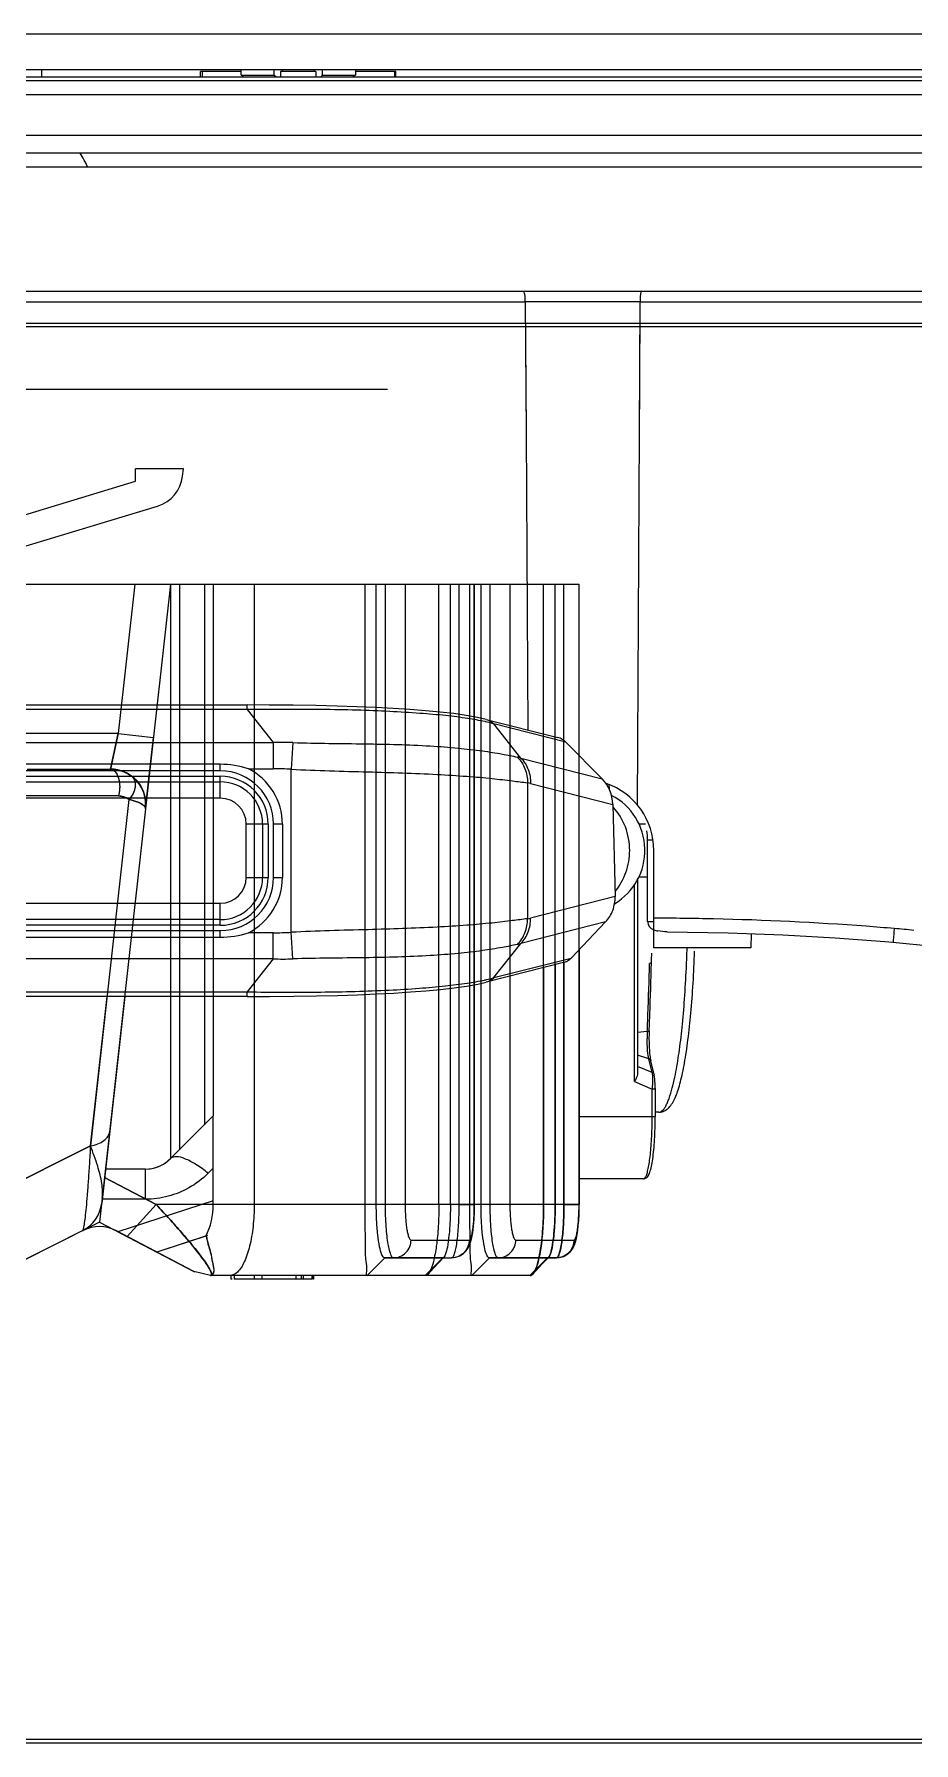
# Model space of a CAD drawing. Header units: millimetres. Extents: x -97344 to -49824, y -57049 to -40247.
# Drawn here: x -65015.6 to -64966, y -52874.2 to -52777.9 of the extents above; entities that cross this region are included whole.
import ezdxf

# ---------------------------------------------------------------- set-up
doc = ezdxf.new("R2010")
doc.units = ezdxf.units.MM
doc.header["$LTSCALE"] = 200
for name, color, linetype in [('02___PRT_ALL_AXES', 7, 'Continuous'), ('06___PRT_ALL_SURFS', 7, 'Continuous'), ('DIM', 3, 'Continuous'), ('LAY0001', 7, 'Continuous'), ('LAY0011', 7, 'Continuous')]:
    doc.layers.add(name, color=color, linetype=linetype)

# ---------------------------------------------------------------- blocks, each defined once
blk = doc.blocks.new('23-D1020-B_EXTRUSION-MAIN-BODY_BASESTAND-0_5m_Absen-PL__363', base_point=(418.75, -61.98))
at = {"color": 7, "linetype": 'Continuous'}
for p, q in [((892.007, 18.02), (441.246, 18.02)), ((892.007, 17.82), (441.246, 17.82)), ((434.174, -61.98), (873.608, -61.98)), ((434.257, -61.78), (873.608, -61.78))]:
    blk.add_line(p, q, dxfattribs=at)
blk = doc.blocks.new('Top1', base_point=(668.75, -75.52))
blk.add_blockref('23-D1020-B_EXTRUSION-MAIN-BODY_BASESTAND-0_5m_Absen-PL__363', (418.75, -61.98))
blk = doc.blocks.new('*U1521')
blk.add_blockref('Top1', (0, -50.114))
blk = doc.blocks.new('*U1522')
at = {"layer": 'DIM', "color": 0, "linetype": 'ByBlock', "lineweight": -2, "transparency": 16777216}
blk.add_blockref('*U1521', (4500, 0), dxfattribs=at)
blk = doc.blocks.new('2250')
at = {"color": 7, "linetype": 'Continuous'}
for p, q in [((-45098.137, -64404.84), (-45337.706, -64404.84)), ((-45098.35, -64406.84), (-45337.706, -64406.84)), ((-45337.631, -64407.24), (-45098.393, -64407.24)), ((-45304.311, -64407.24), (-45304.311, -64406.94)), ((-45302.033, -64406.94), (-45304.311, -64406.94)), ((-45304.226, -64406.94), (-45304.226, -64407.24)), ((-45302.033, -64407.148), (-45302.033, -64406.84)), ((-45302.033, -64407.148), (-45301.915, -64407.195)), ((-45302.033, -64407.148), (-45300.178, -64407.148)), ((-45301.915, -64407.24), (-45301.915, -64407.195)), ((-45300.178, -64406.84), (-45300.178, -64407.148)), ((-45300.08, -64407.24), (-45300.178, -64407.148)), ((-45299.811, -64406.94), (-45299.811, -64407.24)), ((-45297.811, -64406.94), (-45299.811, -64406.94)), ((-45299.69, -64406.94), (-45299.69, -64406.84)), ((-45297.932, -64406.84), (-45297.932, -64406.94)), ((-45297.811, -64406.94), (-45297.811, -64407.24)), ((-45297.443, -64407.148), (-45297.541, -64407.24)), ((-45297.443, -64407.148), (-45297.443, -64406.84)), ((-45297.443, -64407.148), (-45295.589, -64407.148)), ((-45295.707, -64407.195), (-45295.589, -64407.148)), ((-45295.707, -64407.24), (-45295.707, -64407.195)), ((-45295.589, -64406.84), (-45295.589, -64407.148)), ((-45293.311, -64406.94), (-45295.589, -64406.94)), ((-45293.396, -64406.94), (-45293.396, -64407.24)), ((-45293.311, -64407.24), (-45293.311, -64406.94)), ((-45321.361, -64407.443), (-45237.361, -64407.443)), ((-45321.361, -64408.24), (-45237.361, -64408.24)), ((-45337.114, -64410.54), (-45188.201, -64410.54)), ((-45098.853, -64411.54), (-45333.581, -64411.54)), ((-45099.048, -64412.34), (-45576.514, -64412.34)), ((-45202.36, -64419.34), (-45473.202, -64419.34)), ((-45389.543, -64419.919), (-45286.019, -64419.919)), ((-45286.019, -64419.919), (-45285.979, -64427.333)), ((-45283.234, -64419.919), (-45286.019, -64419.919)), ((-45280.853, -64419.919), (-45283.234, -64419.919)), ((-45279.569, -64419.919), (-45280.853, -64419.919)), ((-45279.583, -64427.333), (-45279.543, -64419.919)), ((-45279.543, -64419.919), (-45202.36, -64419.919)), ((-45285.979, -64427.333), (-45285.886, -64444.051)), ((-45279.699, -64448.289), (-45279.583, -64427.333)), ((-45373.872, -64442.645), (-45301.69, -64442.645)), ((-45301.69, -64442.909), (-45373.872, -64442.909)), ((-45301.69, -64442.909), (-45301.69, -64442.645)), ((-45301.69, -64442.909), (-45300.224, -64444.768)), ((-45288.218, -64443.456), (-45284.184, -64444.485)), ((-45286.267, -64445.637), (-45287.784, -64443.711)), ((-45283.737, -64444.743), (-45287.784, -64443.711)), ((-45375.337, -64444.768), (-45300.224, -64444.768)), ((-45300.224, -64444.768), (-45300.224, -64446.24)), ((-45299.115, -64444.769), (-45299.202, -64446.27)), ((-45281.697, -64446.802), (-45283.737, -64444.743)), ((-45286.267, -64445.637), (-45281.697, -64446.802)), ((-45303.202, -64445.988), (-45372.359, -64445.988)), ((-45303.202, -64446.362), (-45372.359, -64446.362)), ((-45372.359, -64446.662), (-45303.202, -64446.662)), ((-45303.202, -64446.362), (-45303.202, -64445.988)), ((-45303.202, -64447.901), (-45303.202, -64446.662)), ((-45301.621, -64446.24), (-45300.224, -64446.24)), ((-45299.202, -64455.455), (-45299.202, -64446.27)), ((-45372.359, -64446.982), (-45303.202, -64446.982)), ((-45285.895, -64447.031), (-45285.895, -64454.693)), ((-45285.727, -64447.065), (-45281.088, -64448.248)), ((-45303.202, -64447.901), (-45372.359, -64447.901)), ((-45281.088, -64448.248), (-45280.96, -64453.445)), ((-45301.741, -64452.362), (-45301.741, -64449.362)), ((-45300.502, -64449.362), (-45301.741, -64449.362)), ((-45300.821, -64449.362), (-45300.821, -64452.362)), ((-45300.502, -64449.362), (-45300.502, -64452.362)), ((-45300.202, -64452.362), (-45300.202, -64449.362)), ((-45299.702, -64449.362), (-45300.202, -64449.362)), ((-45299.702, -64449.362), (-45299.702, -64452.362)), ((-45279.622, -64449.34), (-45279.243, -64449.34)), ((-45279.131, -64454.84), (-45279.131, -64450.24)), ((-45279.131, -64450.24), (-45278.837, -64450.24)), ((-45278.781, -64456.34), (-45278.781, -64450.84)), ((-45301.741, -64452.362), (-45300.502, -64452.362)), ((-45300.202, -64452.362), (-45299.702, -64452.362)), ((-45279.691, -64452.471), (-45279.691, -64463.344)), ((-45279.622, -64452.34), (-45279.131, -64452.34)), ((-45280.96, -64453.445), (-45285.727, -64454.66)), ((-45279.864, -64463.869), (-45279.863, -64452.759)), ((-45372.359, -64453.824), (-45303.202, -64453.824)), ((-45303.202, -64455.062), (-45303.202, -64453.824)), ((-45303.202, -64454.743), (-45372.359, -64454.743)), ((-45303.202, -64455.062), (-45372.359, -64455.062)), ((-45372.359, -64455.362), (-45303.202, -64455.362)), ((-45303.202, -64455.737), (-45303.202, -64455.362)), ((-45300.224, -64455.485), (-45301.621, -64455.485)), ((-45300.224, -64456.957), (-45300.224, -64455.485)), ((-45299.115, -64456.956), (-45299.202, -64455.455)), ((-45281.499, -64454.872), (-45286.267, -64456.088)), ((-45281.499, -64454.872), (-45283.438, -64456.906)), ((-45279.131, -64454.84), (-45278.781, -64454.84)), ((-45278.032, -64455.434), (-45274.596, -64455.496)), ((-45372.359, -64455.737), (-45303.202, -64455.737)), ((-45287.784, -64458.013), (-45286.267, -64456.088)), ((-45282.982, -64456.428), (-45282.982, -64470.802)), ((-45273.317, -64456.34), (-45278.781, -64456.34)), ((-45273.289, -64455.544), (-45273.317, -64456.34)), ((-45300.224, -64456.957), (-45375.337, -64456.957)), ((-45300.224, -64456.957), (-45301.69, -64458.816)), ((-45283.872, -64457.161), (-45288.218, -64458.268)), ((-45287.784, -64458.013), (-45283.438, -64456.906)), ((-45284.338, -64457.28), (-45284.338, -64470.8)), ((-45283.843, -64457.161), (-45283.843, -64470.802)), ((-45284.986, -64457.445), (-45284.987, -64470.8)), ((-45373.872, -64458.816), (-45301.69, -64458.816)), ((-45301.69, -64459.08), (-45373.872, -64459.08)), ((-45310.517, -64467.5), (-45309.581, -64459.08)), ((-45308.587, -64459.08), (-45309.88, -64470.718)), ((-45301.69, -64459.08), (-45301.69, -64458.816)), ((-45279.15, -64461.048), (-45279.691, -64461.111)), ((-45279.067, -64462.582), (-45279.691, -64462.378)), ((-45278.879, -64463.361), (-45279.691, -64463.016)), ((-45278.879, -64463.361), (-45279.067, -64462.582)), ((-45278.766, -64463.477), (-45278.953, -64462.698)), ((-45279.864, -64463.869), (-45278.873, -64464.29)), ((-45278.766, -64463.474), (-45278.766, -64463.477)), ((-45277.706, -64464.104), (-45277.597, -64463.624)), ((-45278.873, -64465.848), (-45278.873, -64464.29)), ((-45278.701, -64464.29), (-45278.873, -64464.29)), ((-45278.701, -64464.255), (-45278.701, -64465.848)), ((-45282.982, -64465.848), (-45278.701, -64465.848)), ((-45278.504, -64465.595), (-45278.701, -64465.595)), ((-45319.255, -64471.869), (-45310.517, -64467.5)), ((-45309.721, -64469.282), (-45306.811, -64470.8)), ((-45279.361, -64469.347), (-45282.982, -64469.347)), ((-45306.811, -64470.8), (-45308.452, -64472.608)), ((-45284.338, -64470.8), (-45306.811, -64470.8)), ((-45283.843, -64470.802), (-45284.338, -64470.8)), ((-45282.982, -64470.802), (-45283.843, -64470.802)), ((-45310.974, -64472.286), (-45319.761, -64476.68)), ((-45304.694, -64474.568), (-45309.095, -64472.272)), ((-45304.342, -64473.648), (-45304.571, -64473.355)), ((-45284.269, -64473.8), (-45284.765, -64473.8)), ((-45284.748, -64473.816), (-45284.702, -64473.766)), ((-45304.697, -64474.567), (-45304.626, -64474.584)), ((-45303.751, -64474.8), (-45304.694, -64474.568)), ((-45285.428, -64474.534), (-45285.101, -64474.188)), ((-45285.101, -64474.188), (-45284.748, -64473.816)), ((-45285.755, -64474.8), (-45303.751, -64474.8)), ((-45302.611, -64474.8), (-45302.611, -64475)), ((-45302.533, -64475), (-45302.611, -64475)), ((-45302.429, -64474.8), (-45302.429, -64475)), ((-45298.542, -64475), (-45302.429, -64475)), ((-45301.291, -64474.8), (-45301.291, -64475)), ((-45300.861, -64474.8), (-45300.861, -64475)), ((-45298.955, -64474.8), (-45298.955, -64475)), ((-45298.651, -64474.8), (-45298.651, -64475)), ((-45298.525, -64474.8), (-45298.525, -64475)), ((-45298.037, -64475), (-45298.525, -64475)), ((-45298.037, -64474.8), (-45298.037, -64475)), ((-45297.988, -64474.8), (-45297.988, -64475)), ((-45297.954, -64475), (-45297.988, -64475)), ((-45297.957, -64474.8), (-45297.957, -64475)), ((-45297.954, -64474.8), (-45297.954, -64475))]:
    blk.add_line(p, q, dxfattribs=at)
for points in [[(-45286.019, -64419.919), (-45285.993, -64424.66), (-45285.979, -64427.333)], [(-45279.583, -64427.333), (-45279.568, -64424.66), (-45279.543, -64419.919)], [(-45288.217, -64443.457), (-45288.712, -64443.345), (-45289.352, -64443.233), (-45290.054, -64443.135), (-45290.819, -64443.048), (-45291.642, -64442.971), (-45292.52, -64442.904), (-45293.456, -64442.844), (-45294.45, -64442.793), (-45295.505, -64442.748), (-45296.626, -64442.712), (-45297.818, -64442.682), (-45299.089, -64442.661), (-45300.452, -64442.648), (-45301.69, -64442.645)], [(-45274.596, -64455.496), (-45271.507, -64455.609), (-45268.561, -64455.77), (-45265.76, -64455.977), (-45265.307, -64456.016)], [(-45265.307, -64456.016), (-45263.05, -64456.237), (-45260.814, -64456.523), (-45258.647, -64456.874), (-45256.546, -64457.27), (-45254.507, -64457.673), (-45252.52, -64458.029), (-45250.579, -64458.271)], [(-45278.914, -64457.182), (-45278.911, -64457.063), (-45278.906, -64456.931)], [(-45301.69, -64459.08), (-45300.43, -64459.077), (-45299.064, -64459.064), (-45297.79, -64459.042), (-45296.596, -64459.012), (-45295.473, -64458.975), (-45294.418, -64458.931), (-45293.424, -64458.879), (-45292.491, -64458.819), (-45291.615, -64458.751), (-45290.795, -64458.674), (-45290.035, -64458.588), (-45289.339, -64458.49), (-45288.703, -64458.378), (-45288.217, -64458.268)], [(-45278.701, -64464.255), (-45278.703, -64464.117), (-45278.708, -64463.981), (-45278.716, -64463.849), (-45278.727, -64463.725), (-45278.741, -64463.611), (-45278.758, -64463.51), (-45278.766, -64463.475)], [(-45284.269, -64473.8), (-45284.121, -64473.789), (-45283.877, -64473.723), (-45283.657, -64473.601), (-45283.478, -64473.44), (-45283.348, -64473.262), (-45283.255, -64473.079), (-45283.19, -64472.899), (-45283.14, -64472.708), (-45283.099, -64472.496), (-45283.063, -64472.259), (-45283.034, -64471.992), (-45283.01, -64471.694), (-45282.993, -64471.363), (-45282.984, -64471.001), (-45282.982, -64470.802)]]:
    blk.add_lwpolyline(points, dxfattribs=at)
for centre, radius, start, end in [((-45290.719, -64454.663), 11.34, 77.41748, 77.62516), ((-45299.674, -64464.074), 19.313, 88.33993, 91.632), ((-45286.932, -64447.741), 2.206, 72.45171, 77.79337), ((-45303.202, -64449.362), 3, 0, 90), ((-45303.202, -64449.362), 2.7, 0, 90), ((-45303.202, -64449.362), 3.5, 0, 63.14158), ((-45300.23, -64463.822), 17.582, 86.64896, 89.98153), ((-45303.202, -64449.362), 2.381, 0, 90), ((-45286.13, -64448.642), 1.627, 75.69031, 81.71896), ((-45282.781, -64450.84), 4, 0, 70.70402), ((-45282.781, -64450.84), 3.5, 300.74547, 62.39343), ((-45303.202, -64449.362), 1.462, 0, 90), ((-45282.781, -64450.24), 3.65, 0, 7.85294), ((-45303.202, -64452.362), 3, 270, 0), ((-45303.202, -64452.362), 2.7, 270, 360), ((-45303.202, -64452.362), 2.381, 270, 360), ((-45303.202, -64452.362), 1.462, 270, 0), ((-45303.202, -64452.362), 3.5, 296.85842, 360), ((-45300.23, -64437.902), 17.582, 270.01847, 273.35104), ((-45286.13, -64453.083), 1.627, 278.28104, 284.30969), ((-45278.631, -64454.84), 0.5, 180, 252.50649), ((-45279.76, -64646.836), 192.181, 88.70352, 89.70817), ((-45277.93, -64452.213), 3.227, 254.72416, 258.69689), ((-45278.933, -64616.978), 162.313, 85.71874, 88.75691), ((-45277.462, -64595.39), 140.675, 85.01458, 85.65945), ((-45275.132, -64569.012), 114.195, 84.47344, 85.02922), ((-45286.932, -64453.984), 2.206, 282.20663, 287.54829), ((-45355.21, -64453.972), 78.341, 358.0843, 358.2669), ((-45299.674, -64437.651), 19.313, 268.368, 271.66007), ((-45355.712, -64454.022), 76.861, 357.83143, 358.05345), ((-45351.829, -64454.092), 74.957, 357.41039, 358.08962), ((-45290.353, -64448.716), 9.649, 282.16886, 282.62316), ((-45269.981, -64461.441), 9.178, 177.5459, 180.00663), ((-45287.429, -64461.683), 10.019, 345.27257, 346.01344), ((-45293.251, -64460.354), 15.992, 348.20052, 348.78636), ((-45303.88, -64465.848), 25.007, 359.21138, 359.6804), ((-45303.921, -64465.847), 25.047, 359.67998, 359.99783), ((-45302.224, -64465.885), 23.351, 358.02137, 358.41371), ((-45303.139, -64465.86), 24.266, 358.41476, 359.21574), ((-45311.868, -64470.497), 2, 296.56505, 353.65605), ((-45310.02, -64474.045), 2, 62.44623, 116.65979)]:
    blk.add_arc(centre, radius, start, end, dxfattribs=at)
for centre, major_axis, ratio, start_param, end_param in [((-45320.181, -64416.969), (0, 10.619), 0.996166, -1.119749, -1.034134), ((-45284.383, -64445.466), (-0.207, 0.991), 0.936772, -0.965536, -0.43003), ((-45282.989, -64448.248), (-0.413, 1.981), 0.936772, -1.763838, -0.965536)]:
    blk.add_ellipse(centre, major_axis=major_axis, ratio=ratio, start_param=start_param, end_param=end_param, dxfattribs=at)
for points, knots in [([(-45286.026, -64419.919), (-45286.027, -64419.781), (-45286.026, -64419.587), (-45286.064, -64419.415), (-45286.092, -64419.34), (-45286.11, -64419.34)], [0, 0, 0, 0, 0.693114, 0.907788, 1, 1, 1, 1]), ([(-45279.535, -64419.919), (-45279.535, -64419.781), (-45279.536, -64419.587), (-45279.497, -64419.415), (-45279.47, -64419.34), (-45279.451, -64419.34)], [0, 0, 0, 0, 0.693113, 0.907788, 1, 1, 1, 1]), ([(-45288.289, -64443.586), (-45288.611, -64443.516), (-45289.344, -64443.385), (-45290.57, -64443.229), (-45292.035, -64443.107), (-45293.713, -64443.006), (-45295.564, -64442.931), (-45297.541, -64442.895), (-45299.597, -64442.889), (-45300.988, -64442.898), (-45301.69, -64442.909)], [0, 0, 0, 0, 0.073694, 0.165979, 0.275806, 0.401933, 0.541117, 0.689391, 0.843353, 1, 1, 1, 1]), ([(-45287.784, -64443.711), (-45287.82, -64443.701), (-45287.974, -64443.659), (-45288.129, -64443.622), (-45288.249, -64443.595)], [0, 0, 0, 0, 0.232079, 1, 1, 1, 1]), ([(-45288.217, -64443.457), (-45288.176, -64443.467), (-45288.015, -64443.52), (-45287.871, -64443.62), (-45287.784, -64443.712)], [0, 0, 0, 0, 0.251655, 1, 1, 1, 1]), ([(-45299.115, -64444.769), (-45297.758, -64444.807), (-45295.179, -64444.818), (-45292.071, -64444.896), (-45289.868, -64445.061), (-45288.511, -64445.215), (-45287.4, -64445.391), (-45286.747, -64445.523), (-45286.465, -64445.584)], [0, 0, 0, 0, 0.32062, 0.609453, 0.734293, 0.842573, 0.931932, 1, 1, 1, 1]), ([(-45286.465, -64445.584), (-45286.281, -64445.771), (-45285.986, -64446.229), (-45285.892, -64446.765), (-45285.895, -64447.031)], [0, 0, 0, 0, 0.495591, 1, 1, 1, 1]), ([(-45286.267, -64445.637), (-45286.089, -64445.823), (-45285.807, -64446.277), (-45285.721, -64446.803), (-45285.727, -64447.065)], [0, 0, 0, 0, 0.49507, 1, 1, 1, 1]), ([(-45299.202, -64446.27), (-45297.763, -64446.342), (-45295.021, -64446.406), (-45291.722, -64446.506), (-45289.392, -64446.652), (-45287.977, -64446.776), (-45286.839, -64446.906), (-45286.176, -64446.996), (-45285.895, -64447.031)], [0, 0, 0, 0, 0.32427, 0.616889, 0.742282, 0.849606, 0.936268, 1, 1, 1, 1]), ([(-45280.14, -64450.84), (-45280.14, -64450.391), (-45280.302, -64449.493), (-45280.78, -64448.714), (-45281.078, -64448.389)], [0, 0, 0, 0, 0.504225, 1, 1, 1, 1]), ([(-45280.965, -64453.161), (-45280.701, -64452.843), (-45280.282, -64452.099), (-45280.14, -64451.26), (-45280.14, -64450.84)], [0, 0, 0, 0, 0.496247, 1, 1, 1, 1]), ([(-45281.499, -64454.872), (-45281.322, -64454.687), (-45281.039, -64454.233), (-45280.953, -64453.706), (-45280.96, -64453.445)], [0, 0, 0, 0, 0.49507, 1, 1, 1, 1]), ([(-45285.895, -64454.693), (-45286.176, -64454.728), (-45286.839, -64454.818), (-45287.977, -64454.949), (-45289.391, -64455.073), (-45291.722, -64455.218), (-45295.02, -64455.319), (-45297.762, -64455.383), (-45299.202, -64455.455)], [0, 0, 0, 0, 0.063719, 0.150349, 0.257652, 0.383035, 0.675656, 1, 1, 1, 1]), ([(-45286.465, -64456.141), (-45286.281, -64455.954), (-45285.986, -64455.496), (-45285.892, -64454.96), (-45285.895, -64454.693)], [0, 0, 0, 0, 0.495591, 1, 1, 1, 1]), ([(-45286.267, -64456.088), (-45286.089, -64455.902), (-45285.807, -64455.448), (-45285.721, -64454.922), (-45285.727, -64454.66)], [0, 0, 0, 0, 0.49507, 1, 1, 1, 1]), ([(-45265.237, -64455.247), (-45265.246, -64455.346), (-45265.266, -64455.525), (-45265.273, -64455.77), (-45265.315, -64455.912), (-45265.292, -64456.004), (-45265.307, -64456.016)], [0, 0, 0, 0, 0.384189, 0.7093, 0.924713, 1, 1, 1, 1]), ([(-45286.465, -64456.141), (-45286.747, -64456.201), (-45287.4, -64456.334), (-45288.511, -64456.51), (-45289.867, -64456.664), (-45292.07, -64456.828), (-45295.178, -64456.907), (-45297.758, -64456.917), (-45299.115, -64456.956)], [0, 0, 0, 0, 0.068055, 0.157386, 0.265648, 0.390479, 0.679313, 1, 1, 1, 1]), ([(-45283.872, -64457.161), (-45283.79, -64457.14), (-45283.631, -64457.074), (-45283.497, -64456.967), (-45283.438, -64456.906)], [0, 0, 0, 0, 0.498098, 1, 1, 1, 1]), ([(-45279.15, -64461.048), (-45279.136, -64460.732), (-45279.083, -64459.453), (-45279.044, -64458.173), (-45279.02, -64457.209)], [0, 0, 0, 0, 0.246899, 1, 1, 1, 1]), ([(-45279.043, -64461.001), (-45279.029, -64460.686), (-45278.977, -64459.414), (-45278.937, -64458.141), (-45278.914, -64457.182)], [0, 0, 0, 0, 0.246906, 1, 1, 1, 1]), ([(-45278.914, -64457.182), (-45278.914, -64457.186), (-45278.925, -64457.194), (-45278.946, -64457.2), (-45278.98, -64457.206), (-45279.006, -64457.208), (-45279.02, -64457.209)], [0, 0, 0, 0, 0.102709, 0.304565, 0.610125, 1, 1, 1, 1]), ([(-45278.504, -64465.595), (-45278.437, -64465.595), (-45278.308, -64465.577), (-45278.085, -64465.482), (-45277.869, -64465.293), (-45277.682, -64465.011), (-45277.532, -64464.688), (-45277.397, -64464.311), (-45277.273, -64463.873), (-45277.156, -64463.373), (-45277.003, -64462.587), (-45276.838, -64461.462), (-45276.679, -64459.961), (-45276.557, -64458.293), (-45276.503, -64457.128), (-45276.483, -64456.525)], [0, 0, 0, 0, 0.020804, 0.039768, 0.074546, 0.107911, 0.144051, 0.185136, 0.232051, 0.285149, 0.344429, 0.480676, 0.638063, 0.812708, 1, 1, 1, 1]), ([(-45301.69, -64458.816), (-45300.304, -64458.83), (-45297.634, -64458.848), (-45294.402, -64458.761), (-45292.065, -64458.623), (-45290.601, -64458.495), (-45289.374, -64458.342), (-45288.641, -64458.218), (-45288.319, -64458.148)], [0, 0, 0, 0, 0.310172, 0.597298, 0.723477, 0.83381, 0.92626, 1, 1, 1, 1]), ([(-45288.245, -64458.132), (-45288.203, -64458.123), (-45288.049, -64458.087), (-45287.896, -64458.047), (-45287.784, -64458.013)], [0, 0, 0, 0, 0.265737, 1, 1, 1, 1]), ([(-45287.784, -64458.013), (-45287.871, -64458.105), (-45288.015, -64458.205), (-45288.176, -64458.258), (-45288.217, -64458.268)], [0, 0, 0, 0, 0.748348, 1, 1, 1, 1]), ([(-45277.564, -64463.464), (-45277.485, -64463.063), (-45277.342, -64462.188), (-45277.174, -64460.773), (-45277.039, -64459.18), (-45276.975, -64458.061), (-45276.948, -64457.479)], [0, 0, 0, 0, 0.203328, 0.441789, 0.709573, 1, 1, 1, 1]), ([(-45279.15, -64461.048), (-45279.135, -64461.046), (-45279.108, -64461.042), (-45279.072, -64461.031), (-45279.044, -64461.014), (-45279.043, -64461.001)], [0, 0, 0, 0, 0.364424, 0.658392, 1, 1, 1, 1]), ([(-45279.043, -64461.001), (-45279.05, -64461.164), (-45279.056, -64461.489), (-45279.043, -64461.954), (-45279.012, -64462.357), (-45278.977, -64462.599), (-45278.953, -64462.698)], [0, 0, 0, 0, 0.287599, 0.571946, 0.820118, 1, 1, 1, 1]), ([(-45279.067, -64462.582), (-45279.083, -64462.513), (-45279.11, -64462.353), (-45279.149, -64461.973), (-45279.158, -64461.662), (-45279.158, -64461.442)], [0, 0, 0, 0, 0.185648, 0.425027, 1, 1, 1, 1]), ([(-45278.953, -64462.698), (-45278.96, -64462.672), (-45278.989, -64462.62), (-45279.039, -64462.591), (-45279.067, -64462.582)], [0, 0, 0, 0, 0.484695, 1, 1, 1, 1]), ([(-45279.691, -64463.344), (-45279.691, -64463.432), (-45279.741, -64463.616), (-45279.82, -64463.782), (-45279.864, -64463.869)], [0, 0, 0, 0, 0.475449, 1, 1, 1, 1]), ([(-45278.879, -64463.361), (-45278.853, -64463.369), (-45278.803, -64463.398), (-45278.773, -64463.448), (-45278.766, -64463.474)], [0, 0, 0, 0, 0.506805, 1, 1, 1, 1]), ([(-45278.879, -64463.361), (-45278.87, -64463.416), (-45278.858, -64463.545), (-45278.849, -64463.855), (-45278.86, -64464.109), (-45278.873, -64464.29)], [0, 0, 0, 0, 0.17956, 0.417355, 1, 1, 1, 1]), ([(-45278.504, -64465.595), (-45278.47, -64465.595), (-45278.396, -64465.577), (-45278.294, -64465.505), (-45278.196, -64465.393), (-45278.1, -64465.24), (-45278.006, -64465.045), (-45277.873, -64464.708), (-45277.791, -64464.429), (-45277.739, -64464.23)], [0, 0, 0, 0, 0.062324, 0.134965, 0.22459, 0.334657, 0.466788, 0.621704, 1, 1, 1, 1]), ([(-45279.36, -64469.347), (-45279.333, -64469.347), (-45279.28, -64469.339), (-45279.192, -64469.296), (-45279.113, -64469.217), (-45279.049, -64469.103), (-45278.998, -64468.975), (-45278.953, -64468.825), (-45278.895, -64468.577), (-45278.833, -64468.208), (-45278.776, -64467.702), (-45278.733, -64467.125), (-45278.707, -64466.499), (-45278.701, -64466.068), (-45278.701, -64465.848)], [0, 0, 0, 0, 0.022497, 0.042552, 0.077877, 0.111294, 0.147786, 0.189776, 0.238003, 0.353591, 0.492616, 0.650636, 0.821928, 1, 1, 1, 1]), ([(-45310.517, -64467.5), (-45310.372, -64467.472), (-45310.104, -64467.399), (-45309.762, -64467.22), (-45309.519, -64466.987), (-45309.444, -64466.79), (-45309.433, -64466.697)], [0, 0, 0, 0, 0.309434, 0.577165, 0.802053, 1, 1, 1, 1]), ([(-45279.36, -64469.347), (-45279.329, -64469.347), (-45279.28, -64469.306), (-45279.236, -64469.235), (-45279.198, -64469.15), (-45279.161, -64469.044), (-45279.11, -64468.861), (-45279.053, -64468.581), (-45278.996, -64468.19), (-45278.948, -64467.735), (-45278.91, -64467.228), (-45278.894, -64466.874), (-45278.888, -64466.691)], [0, 0, 0, 0, 0.034075, 0.060137, 0.093473, 0.134322, 0.182666, 0.300955, 0.445814, 0.613628, 0.800016, 1, 1, 1, 1]), ([(-45310.517, -64467.5), (-45310.537, -64467.843), (-45310.576, -64468.497), (-45310.637, -64469.424), (-45310.698, -64470.24), (-45310.757, -64470.929), (-45310.813, -64471.481), (-45310.861, -64471.85), (-45310.899, -64472.068), (-45310.923, -64472.177), (-45310.945, -64472.244), (-45310.963, -64472.28), (-45310.974, -64472.286)], [0, 0, 0, 0, 0.213756, 0.407798, 0.578563, 0.723047, 0.838713, 0.923709, 0.954386, 0.977149, 0.992173, 1, 1, 1, 1]), ([(-45304.571, -64473.355), (-45304.728, -64473.157), (-45305.45, -64472.283), (-45306.208, -64471.441), (-45306.811, -64470.8)], [0, 0, 0, 0, 0.223124, 1, 1, 1, 1]), ([(-45285.212, -64473.628), (-45285.13, -64473.201), (-45285.022, -64472.258), (-45284.986, -64471.311), (-45284.987, -64470.8)], [0, 0, 0, 0, 0.459684, 1, 1, 1, 1]), ([(-45284.463, -64472.918), (-45284.441, -64472.768), (-45284.362, -64472.064), (-45284.338, -64471.356), (-45284.339, -64470.8)], [0, 0, 0, 0, 0.214201, 1, 1, 1, 1]), ([(-45283.843, -64470.802), (-45283.843, -64471.187), (-45283.863, -64471.901), (-45283.941, -64472.823), (-45284.053, -64473.432), (-45284.158, -64473.719), (-45284.236, -64473.8), (-45284.269, -64473.8)], [0, 0, 0, 0, 0.376021, 0.693559, 0.907024, 0.967477, 1, 1, 1, 1]), ([(-45303.751, -64474.8), (-45303.733, -64474.8), (-45303.688, -64474.779), (-45303.69, -64474.691), (-45303.725, -64474.588), (-45303.793, -64474.447), (-45303.894, -64474.28), (-45304.076, -64474.007), (-45304.231, -64473.795), (-45304.342, -64473.648)], [0, 0, 0, 0, 0.039205, 0.088988, 0.170029, 0.283628, 0.427091, 0.59676, 1, 1, 1, 1]), ([(-45285.406, -64474.363), (-45285.387, -64474.313), (-45285.306, -64474.072), (-45285.249, -64473.824), (-45285.212, -64473.628)], [0, 0, 0, 0, 0.212775, 1, 1, 1, 1]), ([(-45284.702, -64473.766), (-45284.672, -64473.735), (-45284.621, -64473.636), (-45284.588, -64473.532), (-45284.57, -64473.469)], [0, 0, 0, 0, 0.397762, 1, 1, 1, 1]), ([(-45284.57, -64473.469), (-45284.56, -64473.431), (-45284.514, -64473.249), (-45284.483, -64473.064), (-45284.463, -64472.918)], [0, 0, 0, 0, 0.21075, 1, 1, 1, 1]), ([(-45285.755, -64474.8), (-45285.742, -64474.8), (-45285.683, -64474.792), (-45285.633, -64474.752), (-45285.602, -64474.719)], [0, 0, 0, 0, 0.221279, 1, 1, 1, 1]), ([(-45285.602, -64474.719), (-45285.584, -64474.699), (-45285.5, -64474.592), (-45285.445, -64474.465), (-45285.406, -64474.363)], [0, 0, 0, 0, 0.197547, 1, 1, 1, 1])]:
    blk.add_open_spline(points, degree=3, knots=knots, dxfattribs=at)
for points in [[(-45301.621, -64446.24), (-45302.129, -64446.075), (-45302.668, -64445.988), (-45303.202, -64445.988)], [(-45303.202, -64455.737), (-45302.668, -64455.737), (-45302.129, -64455.65), (-45301.621, -64455.485)], [(-45278.032, -64455.434), (-45278.21, -64455.433), (-45278.389, -64455.412), (-45278.563, -64455.377)]]:
    blk.add_open_spline(points, degree=3, dxfattribs=at)
at = {"layer": '02___PRT_ALL_AXES', "color": 7, "linetype": 'Continuous'}
blk.add_line((-45313.281, -64406.84), (-45313.281, -64407.24), dxfattribs=at)
blk.add_arc((-45282.781, -64447.34), 1.5, 357.32943, 7.42267, dxfattribs=at)
at = {"layer": '06___PRT_ALL_SURFS', "color": 7, "linetype": 'Continuous'}
blk.add_line((-45381.773, -64424.84), (-45293.789, -64424.84), dxfattribs=at)
at = {"layer": 'LAY0001', "color": 7, "linetype": 'Continuous'}
for p, q in [((-45307.981, -64430.038), (-45307.981, -64429.34)), ((-45305.28, -64429.34), (-45307.981, -64429.34)), ((-45305.325, -64429.743), (-45305.28, -64429.34)), ((-45327.903, -64436.072), (-45307.981, -64430.038)), ((-45329.216, -64438.246), (-45306.733, -64431.437)), ((-45368.553, -64435.84), (-45306.009, -64435.84)), ((-45306.003, -64435.84), (-45310.001, -64471.8)), ((-45308.015, -64435.84), (-45308.951, -64444.26)), ((-45306.009, -64435.84), (-45306.009, -64468.214)), ((-45306.009, -64435.84), (-45303.595, -64435.84)), ((-45305.509, -64435.84), (-45305.509, -64467.714)), ((-45304.095, -64435.84), (-45304.095, -64466.3)), ((-45303.595, -64435.84), (-45303.595, -64465.8)), ((-45303.595, -64435.84), (-45282.982, -64435.84)), ((-45301.292, -64435.84), (-45301.292, -64470.8)), ((-45295.062, -64435.84), (-45295.062, -64470.8)), ((-45294.414, -64470.8), (-45294.414, -64435.84)), ((-45293.918, -64435.84), (-45293.918, -64470.801)), ((-45292.789, -64435.84), (-45292.789, -64470.801)), ((-45290.887, -64470.8), (-45290.887, -64435.84)), ((-45290.238, -64470.8), (-45290.238, -64435.84)), ((-45289.743, -64470.803), (-45289.743, -64435.84)), ((-45289.162, -64435.84), (-45289.162, -64470.8)), ((-45288.892, -64470.803), (-45288.892, -64435.84)), ((-45288.882, -64470.803), (-45288.882, -64435.84)), ((-45288.514, -64470.8), (-45288.514, -64435.84)), ((-45288.018, -64435.84), (-45288.018, -64470.801)), ((-45286.889, -64435.84), (-45286.889, -64470.801)), ((-45284.987, -64470.8), (-45284.987, -64435.84)), ((-45284.338, -64470.8), (-45284.338, -64435.84)), ((-45283.843, -64470.802), (-45283.843, -64435.84)), ((-45282.992, -64470.802), (-45282.992, -64435.84)), ((-45282.982, -64470.802), (-45282.982, -64435.84)), ((-45308.951, -64444.26), (-45366.61, -64444.26)), ((-45308.951, -64444.26), (-45309.396, -64446.26)), ((-45309.396, -64446.26), (-45308.951, -64444.26)), ((-45308.951, -64444.26), (-45306.963, -64444.481)), ((-45307.408, -64448.481), (-45306.964, -64444.481)), ((-45314.09, -64446.26), (-45309.396, -64446.26)), ((-45308.944, -64447.772), (-45316.907, -64447.772)), ((-45308.346, -64447.97), (-45310.517, -64467.5)), ((-45306.009, -64468.214), (-45303.594, -64465.8)), ((-45303.595, -64470.8), (-45303.595, -64465.8)), ((-45310.517, -64467.5), (-45319.605, -64472.044)), ((-45307.423, -64468.8), (-45309.667, -64468.8)), ((-45307.423, -64470.503), (-45307.423, -64468.8)), ((-45303.887, -64469.038), (-45303.595, -64468.746)), ((-45306.812, -64470.8), (-45309.721, -64469.282)), ((-45307.423, -64470.503), (-45309.857, -64470.503)), ((-45303.595, -64470.584), (-45308.975, -64472.335)), ((-45306.812, -64470.799), (-45308.452, -64472.607)), ((-45306.811, -64470.799), (-45308.452, -64472.607)), ((-45284.339, -64470.8), (-45306.812, -64470.8)), ((-45293.918, -64470.801), (-45295.062, -64470.8)), ((-45292.789, -64470.801), (-45293.918, -64470.801)), ((-45289.743, -64470.802), (-45290.238, -64470.8)), ((-45289.743, -64470.803), (-45288.882, -64470.803)), ((-45288.018, -64470.801), (-45289.162, -64470.8)), ((-45286.889, -64470.801), (-45288.018, -64470.801)), ((-45283.843, -64470.802), (-45284.338, -64470.8)), ((-45283.843, -64470.802), (-45282.982, -64470.802)), ((-45310.001, -64471.8), (-45320.142, -64476.87)), ((-45310.001, -64471.8), (-45304.694, -64474.568)), ((-45303.917, -64472.548), (-45306.781, -64473.48)), ((-45304.012, -64472.578), (-45306.781, -64473.479)), ((-45304.011, -64472.58), (-45306.781, -64473.48)), ((-45303.919, -64472.55), (-45306.714, -64473.459)), ((-45292.456, -64472.8), (-45289.179, -64472.8)), ((-45286.556, -64472.8), (-45283.279, -64472.8)), ((-45293.942, -64473.799), (-45294.932, -64474.799)), ((-45293.942, -64473.8), (-45290.17, -64473.8)), ((-45290.665, -64473.8), (-45293.941, -64473.8)), ((-45290.666, -64473.799), (-45291.656, -64474.799)), ((-45288.042, -64473.799), (-45289.032, -64474.799)), ((-45288.042, -64473.8), (-45284.269, -64473.8)), ((-45284.765, -64473.8), (-45288.041, -64473.8)), ((-45284.766, -64473.799), (-45285.756, -64474.799)), ((-45284.27, -64473.8), (-45284.765, -64473.8)), ((-45304.697, -64474.567), (-45304.626, -64474.584)), ((-45304.697, -64474.567), (-45304.626, -64474.584)), ((-45303.751, -64474.8), (-45304.694, -64474.568)), ((-45285.755, -64474.8), (-45303.751, -64474.8))]:
    blk.add_line(p, q, dxfattribs=at)
for points in [[(-45308.2, -64446.657), (-45308.486, -64446.479), (-45308.792, -64446.353), (-45309.093, -64446.281), (-45309.397, -64446.258)], [(-45308.2, -64446.657), (-45308.476, -64446.484), (-45308.772, -64446.359), (-45309.08, -64446.285), (-45309.396, -64446.26)], [(-45309.396, -64446.26), (-45309.063, -64446.287), (-45308.736, -64446.372), (-45308.429, -64446.509), (-45308.148, -64446.697), (-45307.902, -64446.929), (-45307.704, -64447.193), (-45307.55, -64447.49), (-45307.446, -64447.814), (-45307.399, -64448.149), (-45307.408, -64448.481)], [(-45309.064, -64446.287), (-45308.738, -64446.371), (-45308.431, -64446.508), (-45308.151, -64446.694), (-45307.905, -64446.927), (-45307.706, -64447.191), (-45307.551, -64447.487), (-45307.447, -64447.811), (-45307.399, -64448.147), (-45307.408, -64448.481)], [(-45307.41, -64448.493), (-45307.412, -64448.007), (-45307.512, -64447.587), (-45307.684, -64447.225), (-45307.923, -64446.907), (-45308.2, -64446.657)], [(-45307.409, -64448.489), (-45307.409, -64448.036), (-45307.498, -64447.629), (-45307.661, -64447.264), (-45307.906, -64446.925), (-45308.2, -64446.657)], [(-45307.423, -64468.8), (-45307.157, -64468.782), (-45306.889, -64468.727), (-45306.635, -64468.638), (-45306.403, -64468.52), (-45306.194, -64468.377), (-45306.009, -64468.214)], [(-45290.169, -64473.8), (-45289.926, -64473.771), (-45289.699, -64473.688), (-45289.501, -64473.559), (-45289.345, -64473.402), (-45289.231, -64473.234), (-45289.147, -64473.059), (-45289.083, -64472.872), (-45289.029, -64472.656), (-45288.979, -64472.372), (-45288.936, -64472.014), (-45288.906, -64471.624), (-45288.888, -64471.209), (-45288.882, -64470.803)], [(-45284.269, -64473.8), (-45284.025, -64473.771), (-45283.798, -64473.687), (-45283.601, -64473.558), (-45283.445, -64473.401), (-45283.331, -64473.234), (-45283.247, -64473.059), (-45283.183, -64472.873), (-45283.129, -64472.657), (-45283.079, -64472.373), (-45283.036, -64472.015), (-45283.006, -64471.625), (-45282.988, -64471.209), (-45282.982, -64470.802)], [(-45291.501, -64474.718), (-45291.189, -64474.386), (-45290.888, -64474.069), (-45290.601, -64473.766)], [(-45285.602, -64474.719), (-45285.289, -64474.387), (-45284.989, -64474.069), (-45284.702, -64473.766)]]:
    blk.add_lwpolyline(points, dxfattribs=at)
for centre, radius, start, end in [((-45307.313, -64429.522), 2, 286.84937, 353.65605), ((-45309.396, -64448.26), 2, 353.65605, 90), ((-45308.944, -64448.772), 1, 53.26806, 89.99973), ((-45307.423, -64466.8), 2, 270, 315), ((-45307.595, -64470.8), 4, 333.59755, 0)]:
    blk.add_arc(centre, radius, start, end, dxfattribs=at)
for points, knots in [([(-45309.396, -64446.26), (-45309.366, -64446.26), (-45309.325, -64446.266), (-45309.277, -64446.285), (-45309.246, -64446.3), (-45309.217, -64446.319), (-45309.175, -64446.35), (-45309.123, -64446.401), (-45309.064, -64446.48), (-45308.985, -64446.62), (-45308.908, -64446.842), (-45308.864, -64447.145), (-45308.872, -64447.464), (-45308.913, -64447.673), (-45308.944, -64447.772)], [0, 0, 0, 0, 0.050982, 0.070209, 0.089308, 0.109072, 0.130376, 0.178244, 0.234154, 0.298894, 0.454349, 0.635662, 0.822084, 1, 1, 1, 1]), ([(-45309.396, -64446.26), (-45309.318, -64446.26), (-45309.142, -64446.346), (-45308.977, -64446.612), (-45308.877, -64446.969), (-45308.858, -64447.371), (-45308.904, -64447.644), (-45308.944, -64447.772)], [0, 0, 0, 0, 0.133961, 0.309359, 0.528021, 0.768182, 1, 1, 1, 1]), ([(-45308.2, -64446.657), (-45308.175, -64446.675), (-45308.129, -64446.718), (-45308.071, -64446.797), (-45308.009, -64446.931), (-45307.978, -64447.146), (-45308.023, -64447.428), (-45308.146, -64447.715), (-45308.273, -64447.89), (-45308.346, -64447.97)], [0, 0, 0, 0, 0.063381, 0.127962, 0.1992, 0.364977, 0.5621, 0.777177, 1, 1, 1, 1]), ([(-45308.2, -64446.657), (-45308.125, -64446.712), (-45308.033, -64446.844), (-45307.989, -64447.054), (-45307.992, -64447.315), (-45308.099, -64447.642), (-45308.255, -64447.871), (-45308.346, -64447.97)], [0, 0, 0, 0, 0.191559, 0.307856, 0.437817, 0.723279, 1, 1, 1, 1]), ([(-45308.944, -64447.772), (-45308.872, -64447.772), (-45308.729, -64447.787), (-45308.526, -64447.855), (-45308.403, -64447.928), (-45308.346, -64447.97)], [0, 0, 0, 0, 0.337467, 0.665511, 1, 1, 1, 1]), ([(-45307.408, -64448.481), (-45307.404, -64448.439), (-45307.441, -64448.366), (-45307.524, -64448.295), (-45307.673, -64448.198), (-45307.948, -64448.081), (-45308.198, -64448.008), (-45308.346, -64447.97)], [0, 0, 0, 0, 0.112503, 0.194224, 0.299009, 0.588295, 1, 1, 1, 1]), ([(-45308.346, -64447.97), (-45308.198, -64448.008), (-45307.948, -64448.081), (-45307.673, -64448.198), (-45307.524, -64448.295), (-45307.441, -64448.366), (-45307.404, -64448.439), (-45307.408, -64448.481)], [0, 0, 0, 0, 0.411695, 0.700986, 0.8058, 0.887549, 1, 1, 1, 1]), ([(-45309.85, -64470.441), (-45309.819, -64470.164), (-45309.856, -64469.547), (-45310.113, -64468.564), (-45310.369, -64467.875), (-45310.517, -64467.5)], [0, 0, 0, 0, 0.274715, 0.602258, 1, 1, 1, 1]), ([(-45303.887, -64469.038), (-45304.106, -64468.859), (-45304.522, -64468.548), (-45305.133, -64468.231), (-45305.624, -64468.069), (-45305.93, -64468.135), (-45306.009, -64468.214)], [0, 0, 0, 0, 0.355354, 0.648879, 0.860502, 1, 1, 1, 1]), ([(-45303.887, -64469.038), (-45304.208, -64469.359), (-45304.913, -64469.894), (-45306.134, -64470.391), (-45306.99, -64470.503), (-45307.423, -64470.503)], [0, 0, 0, 0, 0.347103, 0.668377, 1, 1, 1, 1]), ([(-45306.812, -64470.8), (-45306.559, -64471.068), (-45306.076, -64471.591), (-45305.405, -64472.35), (-45304.832, -64473.027), (-45304.374, -64473.598), (-45304.049, -64474.046), (-45303.824, -64474.379), (-45303.726, -64474.594), (-45303.665, -64474.748), (-45303.728, -64474.8), (-45303.751, -64474.8)], [0, 0, 0, 0, 0.215144, 0.415333, 0.590754, 0.733363, 0.841091, 0.916197, 0.962809, 0.986766, 1, 1, 1, 1]), ([(-45303.751, -64474.8), (-45303.728, -64474.8), (-45303.665, -64474.748), (-45303.726, -64474.594), (-45303.824, -64474.379), (-45304.049, -64474.047), (-45304.374, -64473.598), (-45304.832, -64473.028), (-45305.405, -64472.35), (-45306.076, -64471.592), (-45306.559, -64471.068), (-45306.812, -64470.8)], [0, 0, 0, 0, 0.013259, 0.037261, 0.083853, 0.158854, 0.266479, 0.409062, 0.584538, 0.784816, 1, 1, 1, 1]), ([(-45301.292, -64470.8), (-45301.292, -64471.212), (-45301.333, -64472.003), (-45301.511, -64473.093), (-45301.797, -64473.969), (-45302.138, -64474.583), (-45302.504, -64474.8), (-45302.66, -64474.8)], [0, 0, 0, 0, 0.277851, 0.531909, 0.741833, 0.895427, 1, 1, 1, 1]), ([(-45295.062, -64470.8), (-45295.062, -64471.199), (-45295.065, -64471.973), (-45295.029, -64473.009), (-45295.049, -64473.94), (-45294.929, -64474.367), (-45295.006, -64474.8), (-45294.931, -64474.8)], [0, 0, 0, 0, 0.299306, 0.574559, 0.795738, 0.944146, 1, 1, 1, 1]), ([(-45293.942, -64473.799), (-45294.015, -64473.8), (-45294.152, -64473.54), (-45294.244, -64473.131), (-45294.347, -64472.448), (-45294.4, -64471.656), (-45294.413, -64471.087), (-45294.413, -64470.8)], [0, 0, 0, 0, 0.071323, 0.222971, 0.448683, 0.721638, 1, 1, 1, 1]), ([(-45293.918, -64470.801), (-45293.918, -64471.22), (-45293.899, -64471.817), (-45293.832, -64472.559), (-45293.772, -64472.997), (-45293.702, -64473.339), (-45293.636, -64473.56), (-45293.576, -64473.687), (-45293.53, -64473.759), (-45293.478, -64473.8), (-45293.446, -64473.8)], [0, 0, 0, 0, 0.406219, 0.577924, 0.721761, 0.833834, 0.915209, 0.94527, 0.968779, 1, 1, 1, 1]), ([(-45292.789, -64470.801), (-45292.789, -64470.914), (-45292.786, -64471.143), (-45292.77, -64471.483), (-45292.745, -64471.812), (-45292.708, -64472.119), (-45292.663, -64472.384), (-45292.604, -64472.595), (-45292.551, -64472.734), (-45292.485, -64472.8), (-45292.456, -64472.8)], [0, 0, 0, 0, 0.165045, 0.331076, 0.492887, 0.644415, 0.777853, 0.884545, 0.958265, 1, 1, 1, 1]), ([(-45290.887, -64470.8), (-45290.886, -64471.209), (-45290.912, -64471.993), (-45291.004, -64473.067), (-45291.171, -64473.945), (-45291.325, -64474.5), (-45291.551, -64474.8), (-45291.656, -64474.8)], [0, 0, 0, 0, 0.294477, 0.562548, 0.778088, 0.925136, 1, 1, 1, 1]), ([(-45290.239, -64470.8), (-45290.238, -64471.106), (-45290.252, -64471.692), (-45290.303, -64472.489), (-45290.394, -64473.156), (-45290.478, -64473.542), (-45290.597, -64473.8), (-45290.666, -64473.799)], [0, 0, 0, 0, 0.298706, 0.569745, 0.786498, 0.933004, 1, 1, 1, 1]), ([(-45290.17, -64473.8), (-45290.136, -64473.8), (-45290.085, -64473.748), (-45290.043, -64473.667), (-45289.986, -64473.521), (-45289.925, -64473.277), (-45289.834, -64472.742), (-45289.764, -64471.906), (-45289.743, -64471.192), (-45289.743, -64470.803)], [0, 0, 0, 0, 0.032502, 0.058776, 0.092697, 0.183557, 0.304099, 0.621057, 1, 1, 1, 1]), ([(-45289.179, -64472.8), (-45289.157, -64472.8), (-45289.123, -64472.765), (-45289.094, -64472.71), (-45289.055, -64472.611), (-45289.014, -64472.446), (-45288.952, -64472.086), (-45288.906, -64471.531), (-45288.892, -64471.058), (-45288.892, -64470.803)], [0, 0, 0, 0, 0.032934, 0.059626, 0.094064, 0.186203, 0.308264, 0.627292, 1, 1, 1, 1]), ([(-45289.162, -64470.8), (-45289.162, -64471.199), (-45289.165, -64471.973), (-45289.129, -64473.009), (-45289.149, -64473.94), (-45289.029, -64474.367), (-45289.106, -64474.8), (-45289.031, -64474.8)], [0, 0, 0, 0, 0.299301, 0.574556, 0.795736, 0.944145, 1, 1, 1, 1]), ([(-45288.042, -64473.799), (-45288.115, -64473.8), (-45288.252, -64473.54), (-45288.344, -64473.131), (-45288.447, -64472.448), (-45288.5, -64471.656), (-45288.513, -64471.087), (-45288.513, -64470.8)], [0, 0, 0, 0, 0.071323, 0.222971, 0.448683, 0.721638, 1, 1, 1, 1]), ([(-45288.018, -64470.801), (-45288.018, -64471.22), (-45287.999, -64471.817), (-45287.932, -64472.559), (-45287.872, -64472.997), (-45287.802, -64473.339), (-45287.736, -64473.56), (-45287.676, -64473.687), (-45287.63, -64473.759), (-45287.578, -64473.8), (-45287.546, -64473.8)], [0, 0, 0, 0, 0.406219, 0.577924, 0.721761, 0.833834, 0.915209, 0.94527, 0.968779, 1, 1, 1, 1]), ([(-45286.889, -64470.801), (-45286.889, -64470.914), (-45286.886, -64471.143), (-45286.87, -64471.483), (-45286.845, -64471.812), (-45286.808, -64472.119), (-45286.763, -64472.384), (-45286.704, -64472.595), (-45286.651, -64472.734), (-45286.585, -64472.8), (-45286.556, -64472.8)], [0, 0, 0, 0, 0.165045, 0.331076, 0.492887, 0.644415, 0.777853, 0.884545, 0.958265, 1, 1, 1, 1]), ([(-45284.987, -64470.8), (-45284.986, -64471.209), (-45285.012, -64471.994), (-45285.104, -64473.067), (-45285.272, -64473.946), (-45285.425, -64474.5), (-45285.651, -64474.8), (-45285.755, -64474.8)], [0, 0, 0, 0, 0.294528, 0.5628, 0.778198, 0.925053, 1, 1, 1, 1]), ([(-45284.339, -64470.8), (-45284.339, -64471.108), (-45284.352, -64471.697), (-45284.404, -64472.495), (-45284.495, -64473.161), (-45284.579, -64473.545), (-45284.698, -64473.8), (-45284.766, -64473.799)], [0, 0, 0, 0, 0.300754, 0.572241, 0.788431, 0.933846, 1, 1, 1, 1]), ([(-45284.269, -64473.8), (-45284.236, -64473.8), (-45284.185, -64473.748), (-45284.143, -64473.667), (-45284.085, -64473.52), (-45284.025, -64473.276), (-45283.934, -64472.74), (-45283.864, -64471.905), (-45283.843, -64471.191), (-45283.843, -64470.802)], [0, 0, 0, 0, 0.03253, 0.058838, 0.092803, 0.183766, 0.304398, 0.621371, 1, 1, 1, 1]), ([(-45283.279, -64472.8), (-45283.257, -64472.8), (-45283.222, -64472.764), (-45283.194, -64472.709), (-45283.155, -64472.611), (-45283.114, -64472.446), (-45283.052, -64472.085), (-45283.006, -64471.53), (-45282.992, -64471.057), (-45282.992, -64470.802)], [0, 0, 0, 0, 0.03292, 0.059647, 0.094134, 0.186374, 0.308489, 0.627392, 1, 1, 1, 1]), ([(-45304.012, -64472.578), (-45303.984, -64472.522), (-45303.94, -64472.99), (-45303.817, -64473.187), (-45303.688, -64473.775), (-45303.618, -64474.236), (-45303.528, -64474.601), (-45303.68, -64474.8), (-45303.751, -64474.8)], [0, 0, 0, 0, 0.080143, 0.283459, 0.533238, 0.752089, 0.909421, 1, 1, 1, 1]), ([(-45304.012, -64472.578), (-45303.995, -64472.635), (-45303.936, -64472.837), (-45303.826, -64473.223), (-45303.696, -64473.725), (-45303.624, -64474.213), (-45303.523, -64474.583), (-45303.677, -64474.8), (-45303.751, -64474.8)], [0, 0, 0, 0, 0.075418, 0.270213, 0.51589, 0.739548, 0.904695, 1, 1, 1, 1]), ([(-45293.446, -64473.8), (-45293.322, -64473.8), (-45293.062, -64473.75), (-45292.726, -64473.526), (-45292.505, -64473.187), (-45292.456, -64472.924), (-45292.456, -64472.8)], [0, 0, 0, 0, 0.239014, 0.498401, 0.758799, 1, 1, 1, 1]), ([(-45289.179, -64472.8), (-45289.179, -64472.924), (-45289.229, -64473.187), (-45289.449, -64473.526), (-45289.785, -64473.75), (-45290.046, -64473.8), (-45290.17, -64473.8)], [0, 0, 0, 0, 0.241202, 0.501602, 0.760988, 1, 1, 1, 1]), ([(-45287.546, -64473.8), (-45287.422, -64473.8), (-45287.162, -64473.75), (-45286.826, -64473.526), (-45286.605, -64473.187), (-45286.556, -64472.924), (-45286.556, -64472.8)], [0, 0, 0, 0, 0.239014, 0.498401, 0.758799, 1, 1, 1, 1]), ([(-45283.279, -64472.8), (-45283.279, -64472.924), (-45283.328, -64473.187), (-45283.549, -64473.526), (-45283.885, -64473.75), (-45284.146, -64473.8), (-45284.269, -64473.8)], [0, 0, 0, 0, 0.241203, 0.501602, 0.760988, 1, 1, 1, 1])]:
    blk.add_open_spline(points, degree=3, knots=knots, dxfattribs=at)
at = {"layer": 'LAY0011', "color": 7, "linetype": 'Continuous'}
blk.add_line((-45098.35, -64406.84), (-45577.211, -64406.84), dxfattribs=at)
blk = doc.blocks.new('*U1514')
at = {"layer": 'DIM', "color": 3}
blk.add_blockref('2250', (45347.11, 64440.647), dxfattribs=at)
blk = doc.blocks.new('*U1516')
at = {"layer": 'DIM', "color": 0, "linetype": 'ByBlock', "lineweight": -2, "transparency": 16777216}
blk.add_blockref('*U1514', (4500, 0), dxfattribs=at)

msp = doc.modelspace()

# ---------------------------------------------------------------- block references
at = {"layer": 'DIM', "color": 3}
for name, p in [('*U1522', (-69539.665, -52837.614)), ('*U1516', (-69548.994, -52813.697))]:
    msp.add_blockref(name, p, dxfattribs=at)

doc.saveas('drawing.dxf')
